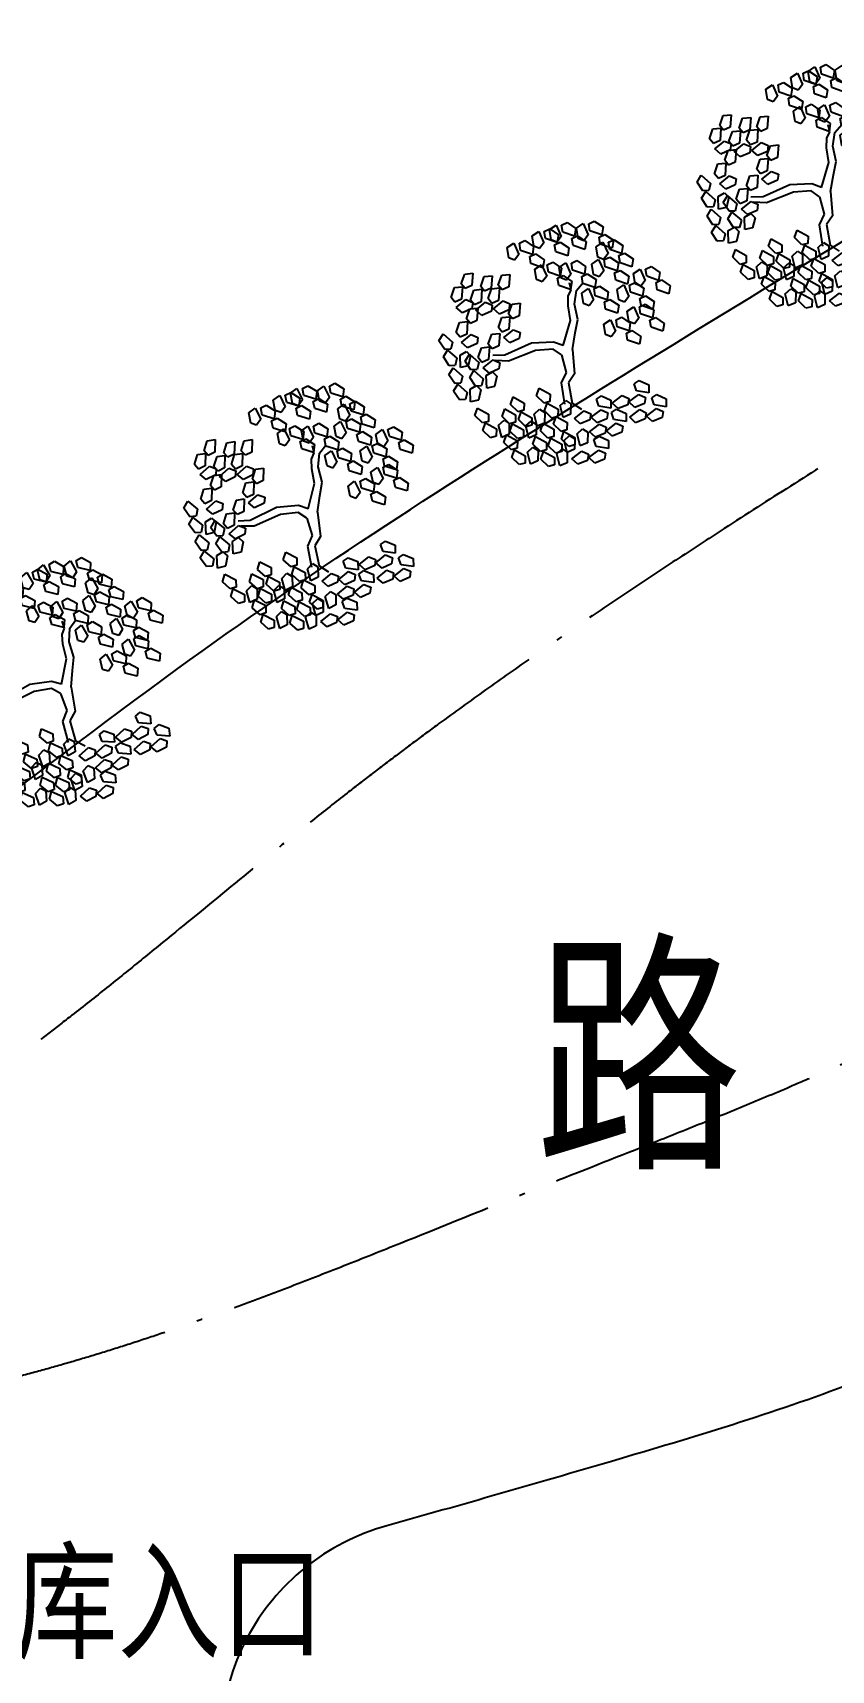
# Model space of a CAD drawing. Extents: x 302512 to 1034855, y -184136 to 410364.
# Drawn here: x 628846 to 649948, y -11607 to 31654 of the extents above; entities that cross this region are included whole.
import ezdxf
from ezdxf.enums import TextEntityAlignment as Align

# ---------------------------------------------------------------- set-up
doc = ezdxf.new("R2010")
doc.units = 0
doc.header["$MEASUREMENT"] = 0
doc.linetypes.add('ACAD_ISO04W100', pattern=[30.5, 24, -3, 0.5, -3])
for name, color, linetype in [('TREE2', 84, 'Continuous'), ('WZ', 2, 'Continuous'), ('红线', 20, 'Continuous')]:
    doc.layers.add(name, color=color, linetype=linetype)
doc.styles.add('-黑体', font='', dxfattribs={"width": 0.8})
doc.styles.add('DIM', font='txt')
doc.styles.get('-黑体').set_extended_font_data('黑体')

# ---------------------------------------------------------------- blocks, each defined once
blk = doc.blocks.new('M_F18')
for p, q in [((-1054, 1505), (-932, 1605)), ((-1042, 1414), (-1054, 1505)), ((-824, 1552), (-933, 1400)), ((-932, 1605), (-824, 1552)), ((-817, 1597), (-695, 1697)), ((-805, 1506), (-817, 1597)), ((-696, 1492), (-805, 1506)), ((-586, 1644), (-696, 1492)), ((-695, 1697), (-586, 1644)), ((-589, 1409), (-467, 1509)), ((-467, 1509), (-358, 1456)), ((-2, 1553), (59, 1699)), ((52, 1478), (-2, 1553)), ((155, 1517), (52, 1478)), ((59, 1699), (179, 1703)), ((179, 1703), (155, 1517)), ((208, 1557), (250, 1658)), ((327, 1412), (208, 1557)), ((250, 1658), (341, 1647)), ((406, 1503), (327, 1412)), ((341, 1647), (406, 1503)), ((410, 1506), (470, 1652)), ((464, 1432), (410, 1506)), ((470, 1652), (591, 1656)), ((591, 1656), (566, 1470)), ((620, 1510), (662, 1612)), ((739, 1365), (620, 1510)), ((662, 1612), (753, 1600)), ((681, 1450), (742, 1595)), ((742, 1595), (863, 1600)), ((753, 1600), (818, 1456)), ((863, 1600), (838, 1414)), ((891, 1454), (933, 1555)), ((933, 1555), (1024, 1544)), ((1024, 1544), (1090, 1400)), ((-1067, 1335), (-881, 1359)), ((-1032, 1219), (-1067, 1335)), ((-933, 1400), (-1042, 1414)), ((-881, 1359), (-817, 1269)), ((-817, 1269), (-875, 1198)), ((-827, 1317), (-704, 1418)), ((-814, 1226), (-827, 1317)), ((-596, 1365), (-705, 1212)), ((-704, 1418), (-596, 1365)), ((-590, 1196), (-468, 1296)), ((-577, 1318), (-589, 1409)), ((-468, 1304), (-577, 1318)), ((-359, 1243), (-469, 1090)), ((-358, 1456), (-468, 1304)), ((-468, 1296), (-359, 1243)), ((-353, 1287), (-231, 1387)), ((-340, 1196), (-353, 1287)), ((-122, 1334), (-232, 1182)), ((-231, 1387), (-122, 1334)), ((236, 1304), (277, 1406)), ((355, 1159), (236, 1304)), ((277, 1406), (369, 1394)), ((434, 1250), (355, 1159)), ((369, 1394), (434, 1250)), ((566, 1470), (464, 1432)), ((647, 1257), (689, 1359)), ((767, 1112), (647, 1257)), ((735, 1375), (681, 1450)), ((689, 1359), (780, 1347)), ((838, 1414), (735, 1375)), ((818, 1456), (739, 1365)), ((780, 1347), (846, 1204)), ((1010, 1309), (891, 1454)), ((919, 1201), (961, 1302)), ((961, 1302), (1052, 1291)), ((1090, 1400), (1010, 1309)), ((1041, 1252), (1101, 1398)), ((1095, 1178), (1041, 1252)), ((1052, 1291), (1117, 1147)), ((1101, 1398), (1222, 1403)), ((1222, 1403), (1197, 1217)), ((1251, 1257), (1292, 1358)), ((1370, 1111), (1251, 1257)), ((1292, 1358), (1384, 1347)), ((1384, 1347), (1449, 1203)), ((-1554, 1048), (-1446, 1103)), ((-1548, 890), (-1554, 1048)), ((-1446, 1103), (-1391, 923)), ((-1265, 1017), (-1143, 1117)), ((-1252, 926), (-1265, 1017)), ((-1034, 1064), (-1144, 912)), ((-1143, 1117), (-1034, 1064)), ((-875, 1198), (-1032, 1219)), ((-1027, 1109), (-905, 1209)), ((-1015, 1018), (-1027, 1109)), ((-906, 1004), (-1015, 1018)), ((-797, 1156), (-906, 1004)), ((-905, 1209), (-797, 1156)), ((-839, 1147), (-653, 1171)), ((-804, 1031), (-839, 1147)), ((-705, 1212), (-814, 1226)), ((-647, 1010), (-804, 1031)), ((-653, 1171), (-589, 1082)), ((-589, 1082), (-647, 1010)), ((-603, 1025), (-417, 1049)), ((-567, 909), (-603, 1025)), ((-578, 1105), (-590, 1196)), ((-469, 1090), (-578, 1105)), ((-417, 1049), (-353, 960)), ((-232, 1182), (-340, 1196)), ((182, 1055), (243, 1201)), ((236, 981), (182, 1055)), ((339, 1019), (236, 981)), ((243, 1201), (363, 1206)), ((363, 1206), (339, 1019)), ((392, 1059), (434, 1161)), ((511, 914), (392, 1059)), ((434, 1161), (525, 1149)), ((506, 886), (567, 1032)), ((590, 1006), (511, 914)), ((525, 1149), (590, 1006)), ((567, 1032), (688, 1037)), ((688, 1037), (663, 851)), ((716, 890), (758, 992)), ((758, 992), (849, 981)), ((846, 1204), (767, 1112)), ((1038, 1056), (919, 1201)), ((1117, 1147), (1038, 1056)), ((1197, 1217), (1095, 1178)), ((1146, 858), (1206, 1004)), ((1206, 1004), (1327, 1008)), ((1278, 1004), (1320, 1105)), ((1397, 859), (1278, 1004)), ((1327, 1008), (1303, 822)), ((1320, 1105), (1411, 1094)), ((1449, 1203), (1370, 1111)), ((1411, 1094), (1477, 950)), ((-1625, 804), (-1517, 858)), ((-1619, 646), (-1625, 804)), ((-1468, 845), (-1548, 890)), ((-1517, 858), (-1462, 679)), ((-1391, 923), (-1468, 845)), ((-1278, 847), (-1091, 871)), ((-1242, 731), (-1278, 847)), ((-1144, 912), (-1252, 926)), ((-1091, 871), (-1027, 781)), ((-1027, 781), (-1086, 710)), ((-686, 745), (-564, 845)), ((-674, 654), (-686, 745)), ((-411, 888), (-567, 909)), ((-456, 792), (-565, 639)), ((-564, 845), (-456, 792)), ((-449, 837), (-327, 937)), ((-437, 746), (-449, 837)), ((-328, 731), (-437, 746)), ((-353, 960), (-411, 888)), ((-218, 884), (-328, 731)), ((-327, 937), (-218, 884)), ((420, 806), (461, 908)), ((539, 661), (420, 806)), ((461, 908), (553, 897)), ((560, 812), (506, 886)), ((618, 753), (539, 661)), ((543, 648), (578, 751)), ((553, 897), (618, 753)), ((663, 851), (560, 812)), ((835, 745), (716, 890)), ((914, 837), (835, 745)), ((849, 981), (914, 837)), ((953, 670), (1014, 816)), ((1014, 816), (1134, 821)), ((1134, 821), (1110, 635)), ((1200, 784), (1146, 858)), ((1163, 675), (1205, 776)), ((1303, 822), (1200, 784)), ((1205, 776), (1296, 765)), ((1296, 765), (1361, 621)), ((1356, 862), (1398, 964)), ((1475, 717), (1356, 862)), ((1477, 950), (1397, 859)), ((1398, 964), (1489, 952)), ((1554, 809), (1475, 717)), ((1489, 952), (1554, 809)), ((-1694, 532), (-1586, 586)), ((-1689, 374), (-1694, 532)), ((-1539, 601), (-1619, 646)), ((-1586, 586), (-1531, 407)), ((-1462, 679), (-1539, 601)), ((-1491, 533), (-1397, 695)), ((-1377, 491), (-1491, 533)), ((-1397, 695), (-1287, 692)), ((-1379, 579), (-1271, 633)), ((-1373, 421), (-1379, 579)), ((-1266, 603), (-1377, 491)), ((-1287, 692), (-1266, 603)), ((-1271, 633), (-1216, 454)), ((-1086, 710), (-1242, 731)), ((-1186, 520), (-1064, 620)), ((-1174, 429), (-1186, 520)), ((-955, 567), (-1065, 414)), ((-1064, 620), (-955, 567)), ((-949, 611), (-826, 711)), ((-936, 520), (-949, 611)), ((-827, 506), (-936, 520)), ((-718, 658), (-827, 506)), ((-826, 711), (-718, 658)), ((-699, 574), (-513, 598)), ((-664, 459), (-699, 574)), ((-565, 639), (-674, 654)), ((-513, 598), (-449, 509)), ((-449, 509), (-507, 438)), ((377, 469), (456, 591)), ((456, 591), (543, 648)), ((473, 441), (605, 601)), ((594, 379), (654, 525)), ((605, 601), (754, 648)), ((654, 525), (775, 530)), ((744, 638), (786, 739)), ((863, 492), (744, 638)), ((775, 530), (750, 344)), ((786, 739), (877, 728)), ((942, 584), (863, 492)), ((877, 728), (942, 584)), ((1007, 596), (953, 670)), ((1110, 635), (1007, 596)), ((1282, 529), (1163, 675)), ((1191, 422), (1232, 523)), ((1232, 523), (1324, 512)), ((1361, 621), (1282, 529)), ((1324, 512), (1389, 368)), ((1383, 609), (1425, 711)), ((1503, 464), (1383, 609)), ((1425, 711), (1516, 699)), ((1582, 556), (1503, 464)), ((1516, 699), (1582, 556)), ((-1765, 287), (-1657, 342)), ((-1759, 129), (-1765, 287)), ((-1609, 329), (-1689, 374)), ((-1657, 342), (-1602, 162)), ((-1531, 407), (-1609, 329)), ((-1449, 334), (-1342, 389)), ((-1444, 176), (-1449, 334)), ((-1293, 376), (-1373, 421)), ((-1342, 389), (-1286, 209)), ((-1216, 454), (-1293, 376)), ((-1199, 349), (-1012, 373)), ((-1163, 234), (-1199, 349)), ((-1065, 414), (-1174, 429)), ((-1012, 373), (-949, 284)), ((-949, 284), (-1007, 213)), ((-824, 235), (-990, 347)), ((-824, 338), (-981, 432)), ((-386, 282), (-824, 338)), ((-507, 438), (-664, 459)), ((-96, 122), (-386, 282)), ((0, 0), (289, 263)), ((289, 263), (377, 469)), ((394, 216), (473, 441)), ((648, 305), (594, 379)), ((750, 344), (648, 305)), ((804, 383), (846, 485)), ((923, 238), (804, 383)), ((846, 485), (937, 474)), ((1002, 330), (923, 238)), ((937, 474), (1002, 330)), ((1076, 145), (1136, 291)), ((1136, 291), (1257, 295)), ((1310, 277), (1191, 422)), ((1257, 295), (1232, 109)), ((1286, 149), (1327, 250)), ((1389, 368), (1310, 277)), ((1327, 250), (1419, 239)), ((1409, 220), (1469, 366)), ((1469, 366), (1590, 370)), ((1590, 370), (1565, 184)), ((1619, 224), (1660, 325)), ((1660, 325), (1752, 314)), ((1752, 314), (1817, 170)), ((-1679, 84), (-1759, 129)), ((-1602, 162), (-1679, 84)), ((-1631, 16), (-1537, 179)), ((-1517, -25), (-1631, 16)), ((-1537, 179), (-1428, 176)), ((-1406, 86), (-1517, -25)), ((-1364, 131), (-1444, 176)), ((-1428, 176), (-1406, 86)), ((-1286, 209), (-1364, 131)), ((-1316, 63), (-1222, 226)), ((-1202, 21), (-1316, 63)), ((-1222, 226), (-1112, 223)), ((-1091, 133), (-1202, 21)), ((-1007, 213), (-1163, 234)), ((-1112, 223), (-1091, 133)), ((-394, 159), (-824, 235)), ((-158, 37), (-394, 159)), ((-96, -103), (-158, 37)), ((0, 0), (-96, 122)), ((88, -122), (254, 66)), ((254, 66), (394, 216)), ((831, 131), (873, 232)), ((951, -15), (831, 131)), ((873, 232), (964, 221)), ((1030, 77), (951, -15)), ((964, 221), (1030, 77)), ((1130, 70), (1076, 145)), ((1232, 109), (1130, 70)), ((1405, 4), (1286, 149)), ((1484, 95), (1405, 4)), ((1463, 145), (1409, 220)), ((1419, 239), (1484, 95)), ((1565, 184), (1463, 145)), ((1738, 79), (1619, 224)), ((1646, -29), (1688, 72)), ((1688, 72), (1779, 61)), ((1817, 170), (1738, 79)), ((1779, 61), (1845, -83)), ((-1686, -196), (-1592, -120)), ((-1647, -349), (-1686, -196)), ((-1592, -120), (-1500, -284)), ((-96, -103), (-175, -366)), ((88, -122), (-79, -451)), ((629, -193), (689, -48)), ((683, -268), (629, -193)), ((785, -229), (683, -268)), ((689, -48), (810, -43)), ((810, -43), (785, -229)), ((839, -189), (881, -88)), ((958, -334), (839, -189)), ((881, -88), (972, -99)), ((1037, -243), (958, -334)), ((972, -99), (1037, -243)), ((1032, -212), (1092, -66)), ((1086, -287), (1032, -212)), ((1092, -66), (1213, -62)), ((1213, -62), (1188, -248)), ((1242, -208), (1284, -106)), ((1361, -353), (1242, -208)), ((1284, -106), (1375, -118)), ((1313, -104), (1355, -3)), ((1432, -249), (1313, -104)), ((1355, -3), (1446, -14)), ((1375, -118), (1440, -262)), ((1512, -158), (1432, -249)), ((1446, -14), (1512, -158)), ((1765, -174), (1646, -29)), ((1845, -83), (1765, -174)), ((-1703, -450), (-1609, -374)), ((-1664, -603), (-1703, -450)), ((-1559, -377), (-1647, -349)), ((-1609, -374), (-1517, -538)), ((-1500, -284), (-1559, -377)), ((-1458, -508), (-1350, -488)), ((-1350, -488), (-1310, -571)), ((-1344, -422), (-1250, -345)), ((-1305, -575), (-1344, -422)), ((-1250, -345), (-1158, -509)), ((-1143, -337), (-1049, -261)), ((-1104, -490), (-1143, -337)), ((-1016, -517), (-1104, -490)), ((-1049, -261), (-957, -425)), ((-957, -425), (-1016, -517)), ((-740, -431), (-646, -355)), ((-701, -584), (-740, -431)), ((-646, -355), (-554, -519)), ((-324, -460), (-447, -761)), ((-175, -366), (-324, -460)), ((-79, -451), (-228, -516)), ((866, -442), (908, -341)), ((986, -587), (866, -442)), ((908, -341), (999, -352)), ((999, -352), (1065, -496)), ((1188, -248), (1086, -287)), ((1269, -461), (1311, -359)), ((1389, -606), (1269, -461)), ((1311, -359), (1402, -371)), ((1440, -262), (1361, -353)), ((1402, -371), (1468, -515)), ((-1576, -631), (-1664, -603)), ((-1517, -538), (-1576, -631)), ((-1528, -769), (-1434, -693)), ((-1515, -687), (-1458, -508)), ((-1395, -704), (-1515, -687)), ((-1434, -693), (-1342, -857)), ((-1310, -571), (-1395, -704)), ((-1361, -675), (-1267, -599)), ((-1322, -828), (-1361, -675)), ((-1217, -602), (-1305, -575)), ((-1267, -599), (-1175, -763)), ((-1158, -509), (-1217, -602)), ((-1173, -912), (-1116, -733)), ((-1160, -591), (-1066, -515)), ((-1121, -744), (-1160, -591)), ((-1116, -733), (-1008, -713)), ((-1066, -515), (-974, -679)), ((-974, -679), (-1033, -771)), ((-1008, -713), (-968, -796)), ((-972, -828), (-915, -649)), ((-915, -649), (-807, -629)), ((-767, -711), (-852, -844)), ((-807, -629), (-767, -711)), ((-757, -685), (-663, -609)), ((-718, -838), (-757, -685)), ((-613, -611), (-701, -584)), ((-663, -609), (-571, -773)), ((-554, -519), (-613, -611)), ((-512, -743), (-404, -723)), ((-404, -723), (-364, -805)), ((-228, -516), (-342, -807)), ((1065, -496), (986, -587)), ((1468, -515), (1389, -606)), ((-1545, -1023), (-1451, -947)), ((-1489, -922), (-1528, -769)), ((-1401, -949), (-1489, -922)), ((-1451, -947), (-1359, -1111)), ((-1342, -857), (-1401, -949)), ((-1235, -856), (-1322, -828)), ((-1175, -763), (-1235, -856)), ((-1053, -929), (-1173, -912)), ((-1169, -1023), (-1075, -946)), ((-1033, -771), (-1121, -744)), ((-1075, -946), (-983, -1110)), ((-968, -796), (-1053, -929)), ((-852, -844), (-972, -828)), ((-967, -910), (-873, -834)), ((-928, -1063), (-967, -910)), ((-873, -834), (-782, -998)), ((-748, -929), (-654, -852)), ((-709, -1082), (-748, -929)), ((-630, -865), (-718, -838)), ((-654, -852), (-562, -1016)), ((-571, -773), (-630, -865)), ((-569, -922), (-512, -743)), ((-449, -938), (-569, -922)), ((-364, -805), (-449, -938)), ((-342, -807), (-272, -958)), ((-26, -1056), (0, -949)), ((0, -949), (91, -946)), ((91, -946), (179, -1077)), ((-1506, -1176), (-1545, -1023)), ((-1419, -1203), (-1506, -1176)), ((-1359, -1111), (-1419, -1203)), ((-1357, -1260), (-1300, -1081)), ((-1300, -1081), (-1192, -1061)), ((-1152, -1143), (-1237, -1276)), ((-1192, -1061), (-1152, -1143)), ((-1186, -1276), (-1092, -1200)), ((-1130, -1176), (-1169, -1023)), ((-1042, -1203), (-1130, -1176)), ((-1092, -1200), (-1000, -1364)), ((-983, -1110), (-1042, -1203)), ((-985, -1164), (-891, -1088)), ((-946, -1317), (-985, -1164)), ((-841, -1090), (-928, -1063)), ((-891, -1088), (-799, -1251)), ((-782, -998), (-841, -1090)), ((-797, -1400), (-739, -1221)), ((-765, -1182), (-671, -1106)), ((-726, -1335), (-765, -1182)), ((-739, -1221), (-631, -1201)), ((-621, -1109), (-709, -1082)), ((-671, -1106), (-580, -1270)), ((-631, -1201), (-592, -1284)), ((-562, -1016), (-621, -1109)), ((-520, -1240), (-412, -1220)), ((-434, -1022), (-248, -1004)), ((-403, -1138), (-434, -1022)), ((-412, -1220), (-372, -1303)), ((-247, -1164), (-403, -1138)), ((-248, -1004), (-187, -1095)), ((-187, -1095), (-247, -1164)), ((-209, -1140), (-22, -1122)), ((-178, -1257), (-209, -1140)), ((115, -1180), (-26, -1056)), ((-22, -1122), (38, -1214)), ((38, -1214), (-22, -1283)), ((179, -1077), (115, -1180)), ((170, -1125), (357, -1107)), ((202, -1241), (170, -1125)), ((357, -1107), (418, -1198)), ((418, -1198), (357, -1268)), ((395, -1243), (582, -1225)), ((579, -1159), (604, -1052)), ((719, -1283), (579, -1159)), ((582, -1225), (643, -1317)), ((604, -1052), (696, -1049)), ((696, -1049), (783, -1181)), ((783, -1181), (719, -1283)), ((-1237, -1276), (-1357, -1260)), ((-1147, -1429), (-1186, -1276)), ((-1059, -1457), (-1147, -1429)), ((-1000, -1364), (-1059, -1457)), ((-998, -1513), (-941, -1334)), ((-858, -1344), (-946, -1317)), ((-941, -1334), (-833, -1314)), ((-793, -1397), (-878, -1530)), ((-799, -1251), (-858, -1344)), ((-833, -1314), (-793, -1397)), ((-677, -1417), (-797, -1400)), ((-639, -1363), (-726, -1335)), ((-592, -1284), (-677, -1417)), ((-580, -1270), (-639, -1363)), ((-577, -1419), (-520, -1240)), ((-458, -1436), (-577, -1419)), ((-372, -1303), (-458, -1436)), ((-376, -1553), (-351, -1446)), ((-351, -1446), (-259, -1443)), ((-347, -1312), (-160, -1295)), ((-315, -1429), (-347, -1312)), ((-159, -1455), (-315, -1429)), ((-259, -1443), (-172, -1575)), ((-22, -1283), (-178, -1257)), ((-160, -1295), (-99, -1386)), ((-99, -1386), (-159, -1455)), ((-122, -1431), (65, -1413)), ((-90, -1547), (-122, -1431)), ((62, -1347), (87, -1240)), ((203, -1471), (62, -1347)), ((65, -1413), (126, -1504)), ((87, -1240), (179, -1237)), ((179, -1237), (266, -1368)), ((357, -1268), (202, -1241)), ((266, -1368), (203, -1471)), ((284, -1444), (471, -1426)), ((316, -1561), (284, -1444)), ((427, -1360), (395, -1243)), ((583, -1386), (427, -1360)), ((471, -1426), (532, -1518)), ((643, -1317), (583, -1386)), ((693, -1478), (718, -1371)), ((833, -1603), (693, -1478)), ((718, -1371), (810, -1368)), ((810, -1368), (897, -1500)), ((-878, -1530), (-998, -1513)), ((-785, -1519), (-598, -1501)), ((-753, -1636), (-785, -1519)), ((-598, -1662), (-753, -1636)), ((-598, -1501), (-537, -1593)), ((-537, -1593), (-598, -1662)), ((-560, -1637), (-373, -1620)), ((-528, -1754), (-560, -1637)), ((-236, -1678), (-376, -1553)), ((-373, -1620), (-312, -1711)), ((-312, -1711), (-372, -1780)), ((-172, -1575), (-236, -1678)), ((66, -1574), (-90, -1547)), ((126, -1504), (66, -1574)), ((471, -1587), (316, -1561)), ((532, -1518), (471, -1587)), ((509, -1562), (696, -1544)), ((541, -1679), (509, -1562)), ((697, -1705), (541, -1679)), ((696, -1544), (757, -1636)), ((757, -1636), (697, -1705)), ((897, -1500), (833, -1603)), ((-372, -1780), (-528, -1754))]:
    blk.add_line(p, q)
at = {"width": 0.8, "flags": 9}
for tag in ['XSIZE', 'YSIZE']:
    blk.add_attdef(tag, (0, 0), '', height=0.5, dxfattribs=at)
at = {"style": 'DIM', "flags": 1}
for tag in ['YVALUE', 'XVALUE']:
    blk.add_attdef(tag, (0, 0), '', height=0.02, dxfattribs=at)
blk = doc.blocks.new('Z')
at = {"layer": 'TREE2', "xscale": 1.755, "yscale": 1.755, "zscale": 1.755}
blk.add_blockref('M_F18', (0, 0), dxfattribs=at)

msp = doc.modelspace()

# ---------------------------------------------------------------- linework, layer by layer
at = {"layer": 'WZ'}
msp.add_arc((639807, -13571), 6000, 105.5253, 198.858, dxfattribs=at)
for points, knots in [([(604427, 1453), (613689, 3234), (621869, 6293), (635122, 17306), (652915, 27457), (665776, 36098), (671701, 40079)], [26928.21593, 26928.21593, 26928.21593, 26928.21593, 37979.342481, 52974.740071, 78031.113467, 99438.083275, 99438.083275, 99438.083275, 99438.083275]), ([(692902, 864), (691655, 1039), (687062, 1711), (680150, 2912), (673279, 3763), (668006, 3102), (663012, 1068), (656914, -1201), (650596, -4172), (644305, -6049), (640184, -7239), (638201, -7790)], [11801.942641, 11801.942641, 11801.942641, 11801.942641, 15581.602505, 25738.403046, 32886.648446, 36207.524512, 41557.241112, 48963.616714, 55761.283317, 62449.133503, 68625.688156, 68625.688156, 68625.688156, 68625.688156])]:
    msp.add_open_spline(points, degree=3, knots=knots, dxfattribs=at)
at = {"layer": '红线', "linetype": 'ACAD_ISO04W100', "ltscale": 300}
for points, knots in [([(672818, 34766), (668973, 32276), (660471, 26771), (648302, 19485), (637775, 12302), (629216, 4931), (620545, -1033), (611008, -5212), (598970, -7286), (590102, -8150), (584168, -8728)], [0, 0, 0, 0, 13740.012837, 30384.141464, 42554.767271, 51900.914938, 64252.255512, 73998.353027, 82848.944467, 100744.960263, 100744.960263, 100744.960263, 100744.960263]), ([(681797, 20920), (677289, 18215), (670660, 14237), (660414, 9836), (651988, 4856), (641135, 801), (629584, -4116), (616085, -6134), (606845, -6504), (601949, -6700)], [0, 0, 0, 0, 15743.558276, 23155.769525, 33412.480001, 45006.982273, 57864.238544, 70919.59993, 85627.694383, 85627.694383, 85627.694383, 85627.694383])]:
    msp.add_open_spline(points, degree=3, knots=knots, dxfattribs=at)

# ---------------------------------------------------------------- block references
for p, rotation in [((649688, 27566), 31.46821031515261), ((642865, 23390), 31.7522328302237), ((636127, 19078), 33.76309848191824), ((629607, 14444), 36.87443231319035)]:
    msp.add_blockref('Z', p, dxfattribs=dict(rotation=rotation))

# ---------------------------------------------------------------- texts
at = {"layer": 'WZ', "style": '-黑体', "width": 0.8}
msp.add_text('路', height=5000, dxfattribs=at).set_placement((642131, 2160))
msp.add_text('地下车库入口', height=2500, dxfattribs=at).set_placement((628362, -9743), align=Align.MIDDLE)

doc.saveas('drawing.dxf')
